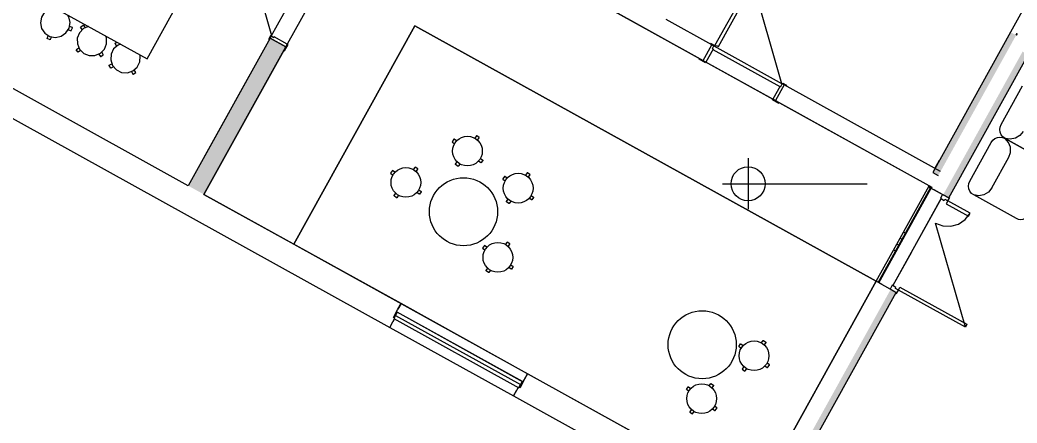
# Model space of a CAD drawing. Header units: metres. Extents: x 2.5 to 42.6, y 0.9 to 31.9.
# Drawn here: x 16.173 to 20.785, y 6.674 to 8.54 of the extents above; entities that cross this region are included whole.
import ezdxf

# ---------------------------------------------------------------- set-up
doc = ezdxf.new("R2010")
doc.units = ezdxf.units.M
for name, color, linetype in [('ARREDI', 9, 'Continuous'), ('PARETI_STRUTTURE', 7, 'Continuous'), ('PILASTRI_SETTI', 8, 'Continuous')]:
    doc.layers.add(name, color=color, linetype=linetype)

msp = doc.modelspace()

# ---------------------------------------------------------------- linework, layer by layer
at = {"layer": 'ARREDI'}
for points in [[(16.9061, 8.6218), (16.2758, 8.9711), (16.1304, 8.7087), (16.7606, 8.3594)], [(17.918, 7.1869), (17.9018, 7.1576), (18.4804, 6.8369), (18.4966, 6.8662)]]:
    msp.add_lwpolyline(points, close=True, dxfattribs=at)
for points in [[(16.3335, 8.5961), (16.309, 8.5909), (16.2869, 8.5757), (16.2722, 8.5532), (16.2673, 8.5267), (16.2729, 8.5004), (16.2881, 8.4783), (16.3106, 8.4636)], [(16.3106, 8.4636), (16.337, 8.4587), (16.3633, 8.4643), (16.3855, 8.4795), (16.4002, 8.502), (16.4051, 8.5284), (16.3995, 8.5547), (16.3942, 8.5625)], [(16.3968, 8.4948), (16.4093, 8.4899)], [(16.4151, 8.5045), (16.4027, 8.5095)], [(16.4093, 8.4899), (16.4103, 8.4903)], [(16.4103, 8.4903), (16.4156, 8.5035)], [(16.4156, 8.5035), (16.4151, 8.5045)], [(16.4899, 8.5094), (16.4671, 8.4998), (16.4482, 8.4806), (16.4381, 8.4557), (16.4384, 8.4288), (16.4488, 8.4041)], [(16.4533, 8.5061), (16.4535, 8.5071)], [(16.4608, 8.495), (16.4533, 8.5061)], [(16.4535, 8.5071), (16.4652, 8.5151)], [(16.4652, 8.5151), (16.4663, 8.5149)], [(16.4663, 8.5149), (16.4738, 8.5038)], [(16.2985, 8.4545), (16.3035, 8.4669)], [(16.2989, 8.4535), (16.2985, 8.4545)], [(16.3121, 8.4482), (16.2989, 8.4535)], [(16.3131, 8.4486), (16.3121, 8.4482)], [(16.3181, 8.4611), (16.3131, 8.4486)], [(16.4488, 8.404), (16.468, 8.3852), (16.4929, 8.3751), (16.5198, 8.3753), (16.5446, 8.3858), (16.5634, 8.405), (16.5735, 8.4299), (16.5733, 8.4568), (16.5697, 8.4652)], [(16.4335, 8.4022), (16.4337, 8.4033)], [(16.4414, 8.3905), (16.4335, 8.4022)], [(16.4337, 8.4033), (16.4448, 8.4108)], [(16.4536, 8.3978), (16.4425, 8.3902)], [(16.6379, 8.4274), (16.6264, 8.4235), (16.6062, 8.4058), (16.5943, 8.3817), (16.5925, 8.3549), (16.6011, 8.3294)], [(16.6131, 8.4308), (16.6134, 8.4319)], [(16.6198, 8.4192), (16.6131, 8.4308)], [(16.6134, 8.4319), (16.6214, 8.4365)], [(16.6311, 8.4312), (16.6335, 8.4271)], [(16.4425, 8.3902), (16.4414, 8.3905)], [(16.5378, 8.3817), (16.5453, 8.3706)], [(16.5453, 8.3706), (16.5464, 8.3704)], [(16.5464, 8.3704), (16.5581, 8.3784)], [(16.5583, 8.3795), (16.5508, 8.3906)], [(16.5581, 8.3784), (16.5583, 8.3795)], [(16.6011, 8.3294), (16.6188, 8.3092), (16.6429, 8.2973), (16.6698, 8.2955), (16.6952, 8.3041), (16.7155, 8.3218), (16.7274, 8.3459), (16.7291, 8.3728), (16.7275, 8.3778)], [(16.5857, 8.3287), (16.586, 8.3298)], [(16.5927, 8.3164), (16.5857, 8.3287)], [(16.586, 8.3298), (16.5976, 8.3365)], [(16.5938, 8.3161), (16.5928, 8.3164)], [(16.6054, 8.3228), (16.5938, 8.3161)], [(16.7085, 8.2968), (16.7018, 8.3084)], [(16.6882, 8.3006), (16.6949, 8.289)], [(16.6949, 8.289), (16.6959, 8.2887)], [(16.6959, 8.2887), (16.7082, 8.2958)], [(16.7082, 8.2958), (16.7085, 8.2968)], [(20.7111, 8.0557), (20.8103, 8.2348)], [(20.8124, 8.0237), (20.7973, 8.005), (20.7768, 7.9926), (20.7532, 7.9879), (20.7295, 7.9915), (20.7196, 7.9988), (20.7119, 8.0084), (20.707, 8.0198), (20.7051, 8.032), (20.7065, 8.0442), (20.7111, 8.0557)], [(18.1799, 7.9875), (18.1715, 7.976)], [(18.181, 7.9876), (18.1799, 7.9875)], [(18.1918, 7.9797), (18.181, 7.9876)], [(18.2844, 8.0036), (18.2765, 7.9928)], [(18.2855, 8.0038), (18.2844, 8.0036)], [(18.2969, 7.9954), (18.2855, 8.0038)], [(18.2892, 7.9835), (18.2971, 7.9943)], [(18.2971, 7.9943), (18.2969, 7.9954)], [(20.6652, 7.973), (20.6725, 7.9829), (20.6822, 7.9906), (20.6935, 7.9955), (20.7057, 7.9973), (20.718, 7.9959), (20.7294, 7.9914)], [(20.6673, 7.7619), (20.7461, 7.904), (20.7539, 7.9267), (20.7536, 7.9507), (20.7451, 7.9732), (20.7294, 7.9914), (20.927, 7.8819)], [(20.9271, 7.8819), (20.7295, 7.9915)], [(18.1715, 7.976), (18.1717, 7.9749)], [(18.1717, 7.9749), (18.1825, 7.967)], [(20.566, 7.7939), (20.6652, 7.973)], [(18.3023, 7.8989), (18.3131, 7.8909)], [(18.3133, 7.8898), (18.3049, 7.8784)], [(18.3131, 7.8909), (18.3133, 7.8898)], [(17.8955, 7.8424), (17.8871, 7.8309)], [(17.8966, 7.8426), (17.8955, 7.8424)], [(17.9074, 7.8346), (17.8966, 7.8425)], [(18, 7.8586), (17.992, 7.8477)], [(18.0011, 7.8587), (18, 7.8586)], [(18.0125, 7.8504), (18.0011, 7.8587)], [(18.0047, 7.8384), (18.0127, 7.8493)], [(18.0127, 7.8493), (18.0125, 7.8504)], [(18.1877, 7.8715), (18.1956, 7.8823)], [(18.1879, 7.8704), (18.1877, 7.8715)], [(18.1993, 7.862), (18.1878, 7.8704)], [(18.2004, 7.8622), (18.1993, 7.862)], [(18.2083, 7.873), (18.2004, 7.8622)], [(18.3038, 7.8782), (18.293, 7.8861)], [(18.3049, 7.8784), (18.3038, 7.8782)], [(17.8871, 7.8309), (17.8872, 7.8298)], [(17.8873, 7.8298), (17.8981, 7.8219)], [(18.4147, 7.8156), (18.4063, 7.8041)], [(18.4063, 7.8041), (18.4065, 7.8031)], [(18.4065, 7.803), (18.4173, 7.7951)], [(18.4158, 7.8158), (18.4147, 7.8156)], [(18.4266, 7.8078), (18.4158, 7.8158)], [(18.5192, 7.8318), (18.5113, 7.8209)], [(18.5203, 7.8319), (18.5192, 7.8318)], [(18.5318, 7.8236), (18.5203, 7.8319)], [(18.524, 7.8116), (18.5319, 7.8225)], [(18.5319, 7.8225), (18.5318, 7.8236)], [(18.0179, 7.7538), (18.0287, 7.7459)], [(20.6673, 7.7619), (20.6522, 7.7432), (20.6317, 7.7308), (20.6081, 7.7261), (20.5844, 7.7297), (20.5745, 7.737), (20.5668, 7.7466), (20.5619, 7.758), (20.56, 7.7702), (20.5614, 7.7824), (20.566, 7.7939)], [(17.9033, 7.7264), (17.9112, 7.7373)], [(17.9034, 7.7253), (17.9033, 7.7264)], [(17.9149, 7.717), (17.9034, 7.7253)], [(17.916, 7.7171), (17.9149, 7.717)], [(17.9239, 7.728), (17.916, 7.7171)], [(18.0194, 7.7331), (18.0086, 7.7411)], [(18.0205, 7.7333), (18.0194, 7.7332)], [(18.0288, 7.7448), (18.0205, 7.7333)], [(18.0287, 7.7459), (18.0288, 7.7448)], [(18.4225, 7.6996), (18.4304, 7.7105)], [(18.5386, 7.7064), (18.5278, 7.7143)], [(18.5371, 7.727), (18.5479, 7.7191)], [(18.5397, 7.7065), (18.5386, 7.7064)], [(18.5481, 7.718), (18.5397, 7.7065)], [(18.5479, 7.7191), (18.5481, 7.718)], [(20.782, 7.6201), (20.5844, 7.7297)], [(18.4227, 7.6985), (18.4225, 7.6996)], [(18.4341, 7.6902), (18.4227, 7.6985)], [(18.4352, 7.6903), (18.4341, 7.6902)], [(18.4432, 7.7012), (18.4352, 7.6903)], [(20.8355, 7.6355), (20.8294, 7.6272), (20.8213, 7.6208), (20.8119, 7.6167), (20.8018, 7.6152), (20.7915, 7.6164), (20.782, 7.6201)], [(18.321, 7.4954), (18.3126, 7.484)], [(18.3126, 7.484), (18.3128, 7.4829)], [(18.3128, 7.4829), (18.3236, 7.475)], [(18.3221, 7.4956), (18.321, 7.4954)], [(18.3329, 7.4877), (18.3221, 7.4956)], [(18.4255, 7.5116), (18.4176, 7.5008)], [(18.4266, 7.5118), (18.4255, 7.5116)], [(18.438, 7.5034), (18.4266, 7.5118)], [(18.4303, 7.4915), (18.4382, 7.5023)], [(18.4382, 7.5023), (18.438, 7.5034)], [(18.3288, 7.3795), (18.3367, 7.3903)], [(18.329, 7.3784), (18.3288, 7.3795)], [(18.3494, 7.381), (18.3415, 7.3702)], [(18.4449, 7.3862), (18.4341, 7.3941)], [(18.4434, 7.4068), (18.4542, 7.3989)], [(18.446, 7.3864), (18.4449, 7.3862)], [(18.4544, 7.3978), (18.446, 7.3864)], [(18.4542, 7.3989), (18.4544, 7.3978)], [(18.3404, 7.37), (18.329, 7.3784)], [(18.3415, 7.3702), (18.3404, 7.37)], [(17.9099, 7.1722), (18.4885, 6.8516)], [(19.6102, 7.0562), (19.6113, 7.0563)], [(19.6113, 7.0563), (19.6227, 7.0479)], [(19.4973, 7.0285), (19.5057, 7.04)], [(19.4975, 7.0274), (19.4973, 7.0285)], [(19.5083, 7.0195), (19.4975, 7.0274)], [(19.5057, 7.04), (19.5068, 7.0401)], [(19.5068, 7.0401), (19.5176, 7.0322)], [(19.6023, 7.0453), (19.6102, 7.0561)], [(19.6229, 7.0468), (19.615, 7.036)], [(19.6227, 7.0479), (19.6229, 7.0469)], [(19.5214, 6.9349), (19.5135, 6.924)], [(19.5135, 6.924), (19.5137, 6.9229)], [(19.5137, 6.9229), (19.5251, 6.9146)], [(19.5262, 6.9147), (19.5341, 6.9255)], [(19.6188, 6.9387), (19.6296, 6.9307)], [(19.6389, 6.9434), (19.6281, 6.9514)], [(19.6296, 6.9307), (19.6307, 6.9309)], [(19.6307, 6.9309), (19.6391, 6.9424)], [(19.6391, 6.9423), (19.6389, 6.9434)], [(19.5251, 6.9146), (19.5262, 6.9147)], [(19.255, 6.8298), (19.2634, 6.8412)], [(19.2552, 6.8287), (19.255, 6.8298)], [(19.266, 6.8207), (19.2552, 6.8287)], [(19.2634, 6.8412), (19.2645, 6.8414)], [(19.2645, 6.8414), (19.2753, 6.8335)], [(19.36, 6.8466), (19.3679, 6.8574)], [(19.3679, 6.8574), (19.369, 6.8575)], [(19.369, 6.8576), (19.3805, 6.8492)], [(19.3806, 6.8481), (19.3727, 6.8373)], [(19.3805, 6.8492), (19.3806, 6.8481)], [(19.2791, 6.7361), (19.2712, 6.7253)], [(19.3765, 6.7399), (19.3873, 6.732)], [(19.3966, 6.7447), (19.3858, 6.7526)], [(19.3884, 6.7321), (19.3968, 6.7436)], [(19.3968, 6.7436), (19.3966, 6.7447)], [(19.2712, 6.7253), (19.2714, 6.7242)], [(19.2714, 6.7242), (19.2828, 6.7158)], [(19.2828, 6.7158), (19.2839, 6.716)], [(19.2839, 6.716), (19.2918, 6.7268)], [(19.3873, 6.732), (19.3884, 6.7321)]]:
    msp.add_lwpolyline(points, dxfattribs=at)
for centre, radius in [((18.2424, 7.9329), 0.0689), ((17.958, 7.7878), 0.0689), ((18.2243, 7.6521), 0.1575), ((18.4772, 7.761), 0.0689), ((18.3835, 7.4409), 0.0689), ((19.3283, 7.0365), 0.1575), ((19.5682, 6.9854), 0.0689), ((19.3259, 6.7867), 0.0689)]:
    msp.add_circle(centre, radius, dxfattribs=at)
at = {"layer": 'PARETI_STRUTTURE'}
for points in [[(21.361, 9.5777), (20.7544, 8.4833)], [(20.2286, 7.5021), (20.3784, 7.7724), (17.8292, 9.1854)], [(17.2319, 8.2783), (16.9514, 7.7722), (15.569, 8.5384), (15.8286, 9.0067), (15.8028, 9.021)], [(17.5024, 8.7745), (17.499, 8.7764), (17.4942, 8.7678), (17.1911, 8.9358), (17.1988, 8.9496), (17.3369, 8.4678)], [(17.6793, 8.915), (17.4092, 8.4277)], [(17.335, 8.4644), (17.5106, 8.7812)], [(19.3925, 8.4179), (19.3873, 8.4208), (19.5572, 8.7273)], [(19.3925, 8.4179), (19.3944, 8.4214), (19.403, 8.4166), (19.5709, 8.7197), (19.5572, 8.7273), (19.6953, 8.2456)], [(18.8546, 8.617), (19.3332, 8.3517), (19.3733, 8.424), (19.1615, 8.5414)], [(16.9514, 7.7722), (15.569, 8.5384)], [(17.393, 8.3985), (17.0237, 7.7321), (17.439, 7.5019), (17.9992, 8.5127), (20.1331, 7.3299), (20.2286, 7.5021)], [(17.3302, 8.4558), (16.9514, 7.7722)], [(17.0237, 7.7321), (17.4026, 8.4157), (17.3302, 8.4558)], [(20.7544, 8.4833), (20.3947, 7.8343), (20.4205, 7.82)], [(20.7802, 8.4689), (20.7846, 8.4769)], [(20.7846, 8.4769), (20.7803, 8.469)], [(15.5099, 8.4316), (17.8833, 7.1161), (17.8976, 7.1419)], [(19.3332, 8.3517), (19.3733, 8.424)], [(19.3787, 8.4053), (19.3453, 8.345)], [(19.3647, 8.4288), (19.3666, 8.4323)], [(19.3753, 8.4072), (19.3819, 8.4193), (19.3647, 8.4288)], [(19.3666, 8.4323), (19.3838, 8.4227)], [(19.3733, 8.424), (19.3819, 8.4193)], [(19.3753, 8.4072), (19.3787, 8.4053)], [(19.3777, 8.4036), (19.6877, 8.2318)], [(19.3838, 8.4227), (19.3819, 8.4193)], [(19.3819, 8.4193), (19.6988, 8.2437)], [(19.3141, 8.3578), (19.316, 8.3613)], [(19.3434, 8.3416), (19.3141, 8.3578)], [(19.316, 8.3613), (19.3453, 8.345)], [(19.3332, 8.3517), (19.3453, 8.345), (19.3434, 8.3416)], [(20.4427, 7.73), (20.4686, 7.7157), (20.836, 8.3786)], [(19.6552, 8.1733), (19.3453, 8.345)], [(19.6886, 8.2335), (19.6552, 8.1733), (19.6845, 8.157)], [(20.4306, 7.8381), (19.7074, 8.2389), (19.6673, 8.1666)], [(19.7074, 8.2389), (19.6673, 8.1666)], [(19.6886, 8.2335), (19.6921, 8.2316)], [(19.6921, 8.2316), (19.6988, 8.2437)], [(19.7074, 8.2389), (19.6988, 8.2437), (19.7007, 8.2471)], [(19.716, 8.2341), (19.6988, 8.2437)], [(19.7007, 8.2471), (19.7179, 8.2376)], [(19.7179, 8.2376), (19.716, 8.2341)], [(19.6533, 8.1698), (19.6552, 8.1733)], [(19.6826, 8.1536), (19.6533, 8.1698)], [(19.6673, 8.1666), (19.6552, 8.1733)], [(19.6673, 8.1666), (20.3905, 7.7657)], [(19.6845, 8.157), (19.6826, 8.1536)], [(19.5404, 7.8996), (19.5404, 7.6634)], [(20.4047, 7.8524), (20.4257, 7.8902)], [(19.4222, 7.7815), (20.0916, 7.7815)], [(20.1452, 7.3232), (20.3876, 7.7606)], [(20.2525, 7.5249), (20.2527, 7.5254), (20.3842, 7.7625)], [(20.3842, 7.7625), (20.2527, 7.5254)], [(20.376, 7.7681), (20.3756, 7.7672), (20.4014, 7.7529)], [(20.3881, 7.7614), (20.376, 7.7681)], [(20.387, 7.7676), (20.3846, 7.7633)], [(20.3847, 7.7633), (20.387, 7.7676)], [(20.3905, 7.7657), (20.3881, 7.7614)], [(20.44, 7.7316), (20.4014, 7.7529), (20.4427, 7.73)], [(18.521, 6.9022), (17.9356, 7.2267), (17.9213, 7.2008), (17.9356, 7.2267), (17.0237, 7.7321)], [(20.2957, 7.4649), (20.4332, 7.7128), (20.2099, 7.3099)], [(20.44, 7.7316), (20.4304, 7.7143), (20.448, 7.7046), (20.4508, 7.7098), (20.4646, 7.7021), (20.4732, 7.7176), (20.4705, 7.7192), (20.4685, 7.7157), (20.4427, 7.73)], [(20.4646, 7.7021), (20.457, 7.6884), (20.5603, 7.6311), (20.5679, 7.6449)], [(20.5679, 7.6449), (20.4646, 7.7021)], [(20.5455, 7.1171), (20.2356, 7.2889), (20.2432, 7.3027), (20.5531, 7.1309), (20.5455, 7.1171), (20.4074, 7.5988), (20.4421, 7.5862), (20.479, 7.5849), (20.5145, 7.5951), (20.5452, 7.6157), (20.5679, 7.6449)], [(20.1418, 7.3251), (20.2525, 7.5249)], [(20.2441, 7.5301), (20.2528, 7.5254)], [(20.2712, 7.5505), (20.2591, 7.5572)], [(20.2136, 7.475), (20.2222, 7.4703), (20.1418, 7.3251)], [(20.2295, 7.5022), (20.2409, 7.4959)], [(20.2957, 7.4649), (20.2099, 7.3099)], [(20.1332, 7.3299), (19.5729, 6.3191)], [(19.6659, 6.2676), (20.2261, 7.2784), (20.2003, 7.2927)], [(20.159, 7.3156), (20.1331, 7.3299)], [(20.2003, 7.2927), (20.159, 7.3156)], [(20.1975, 7.2942), (20.159, 7.3156)], [(20.2003, 7.2927), (20.2261, 7.2783), (20.2242, 7.2749), (20.227, 7.2734), (20.2356, 7.2889), (20.2218, 7.2965), (20.2247, 7.3017), (20.2071, 7.3114), (20.1976, 7.2942)], [(17.9037, 7.161), (17.9003, 7.1629), (17.9213, 7.2008)], [(17.9003, 7.163), (17.9213, 7.2008)], [(17.9037, 7.161), (17.918, 7.1869)], [(17.918, 7.1869), (17.9297, 7.1804)], [(17.9297, 7.1804), (18.4849, 6.8727)], [(17.8833, 7.1161), (17.8976, 7.1419)], [(17.8833, 7.1161), (18.455, 6.7992), (19.6997, 6.1093), (19.714, 6.1351)], [(20.5256, 7.1461), (20.5394, 7.1385)], [(18.5067, 6.8763), (18.4857, 6.8385), (18.4823, 6.8404)], [(18.4823, 6.8404), (18.4857, 6.8385), (18.5067, 6.8763)], [(18.4849, 6.8727), (18.4966, 6.8662), (18.4823, 6.8404)], [(19.5729, 6.3191), (18.521, 6.9022), (18.5067, 6.8764), (18.521, 6.9022)], [(18.4769, 6.8388), (18.4693, 6.8251), (18.455, 6.7992)], [(18.4769, 6.8388), (18.4693, 6.8251)], [(18.455, 6.7992), (18.4693, 6.8251)]]:
    msp.add_lwpolyline(points, dxfattribs=at)
for points in [[(17.9992, 8.5127), (17.439, 7.5019), (19.5729, 6.3191), (20.1332, 7.3299)], [(17.3255, 8.4472), (17.335, 8.4644), (17.3316, 8.4663), (17.322, 8.4491)], [(17.4026, 8.4157), (17.4092, 8.4277), (17.349, 8.4612), (17.3471, 8.4577), (17.335, 8.4644), (17.3302, 8.4558)], [(17.4092, 8.4277), (17.393, 8.3985), (17.3965, 8.3966), (17.4127, 8.4258)], [(17.9053, 7.1557), (17.8976, 7.1419)]]:
    msp.add_lwpolyline(points, close=True, dxfattribs=at)
msp.add_circle((19.5404, 7.7815), 0.0787, dxfattribs=at)
at = {"layer": 'PILASTRI_SETTI'}
for points in [[(17.0237, 7.7321), (17.4026, 8.4157), (16.9514, 7.7722), (17.3302, 8.4558)], [(20.4205, 7.82), (20.7803, 8.469), (20.3947, 7.8343), (20.7544, 8.4833)], [(20.4685, 7.7157), (20.836, 8.3786), (20.4427, 7.73), (20.8101, 8.393)], [(19.6516, 6.2418), (20.2261, 7.2783), (19.6258, 6.2561), (20.2003, 7.2927)]]:
    msp.add_solid(points, dxfattribs=at)

doc.saveas('drawing.dxf')
